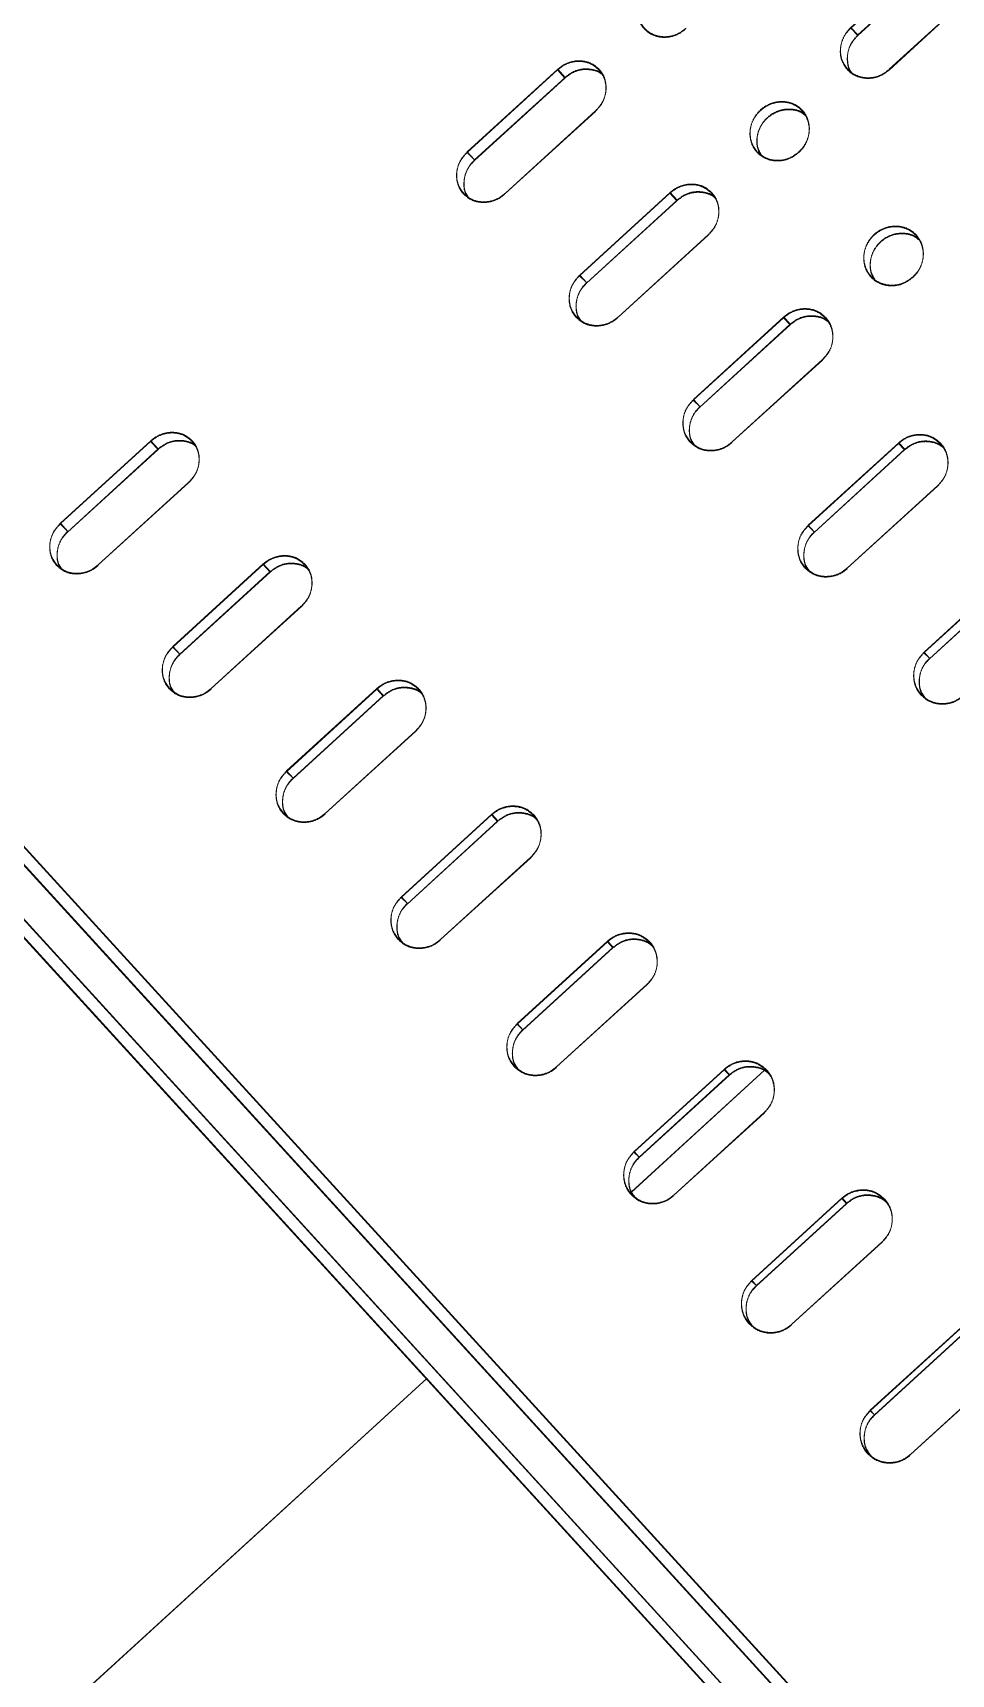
# Model space of a CAD drawing. Header units: millimetres. Extents: x -71377 to 516042, y -145869 to 441446.
# Drawn here: x 216312.8 to 216462.9, y 146059.5 to 146327.6 of the extents above; entities that cross this region are included whole.
import ezdxf

# ---------------------------------------------------------------- set-up
doc = ezdxf.new("R2010")
doc.units = ezdxf.units.MM
doc.header["$LTSCALE"] = 1000
doc.linetypes.add('IMPORT-DASHEDX2 _4_', pattern=[152.4, 101.6, -50.8])
doc.layers.add('05', color=5, linetype='IMPORT-DASHEDX2 _4_', lineweight=5)
doc.layers.add('조경라인_dwg', color=8, linetype='Continuous', lineweight=5)

# ---------------------------------------------------------------- blocks, each defined once
blk = doc.blocks.new('조경라인_dwg-6847807-지반층 배치도')
at = {"layer": '05', "flags": 128}
for points in [[(216462.36, 146340.61), (216447.59, 146327.13), (216446.46, 146328.36), (216461.23, 146341.85), (216462.39, 146340.73), (216447.62, 146327.24), (216446.49, 146328.48), (216461.26, 146341.96), (216462.39, 146340.73)], [(216452.72, 146321.51), (216467.52, 146335.11), (216452.75, 146321.62)], [(216384.98, 146306.71), (216399.75, 146320.2), (216398.55, 146321.52), (216383.78, 146308.03), (216385.01, 146306.83), (216399.78, 146320.31), (216398.58, 146321.63), (216383.81, 146308.14), (216385.01, 146306.83)], [(216404.74, 146314.74), (216390, 146301.36), (216404.77, 146314.85)], [(216423.18, 146294.54), (216408.44, 146281.16), (216423.21, 146294.65)], [(216441.82, 146274.13), (216427.08, 146260.76), (216441.85, 146274.24)], [(216338.28, 146254.05), (216323.54, 146240.68), (216338.31, 146254.16)], [(216460.63, 146253.53), (216445.89, 146240.15), (216460.66, 146253.64)], [(216336.82, 146225.99), (216351.59, 146239.47), (216350.46, 146240.71), (216335.69, 146227.22), (216336.85, 146226.1), (216351.62, 146239.58), (216350.49, 146240.82), (216335.72, 146227.33), (216336.85, 146226.1)], [(216776.32, 145673.61), (216262.36, 146236.35), (216262.08, 146236.08), (216261.84, 146235.79), (216261.63, 146235.5), (216261.48, 146235.21), (216261.38, 146234.95), (216261.35, 146234.72), (216261.37, 146234.52), (216261.45, 146234.37), (216774.5, 145672.62), (216261.48, 146234.49), (216261.4, 146234.63), (216261.38, 146234.83), (216261.42, 146235.06), (216261.51, 146235.33), (216261.66, 146235.61), (216261.87, 146235.9), (216262.11, 146236.19), (216262.39, 146236.46), (216776.28, 145673.49)], [(216356.72, 146233.85), (216341.98, 146220.48), (216356.75, 146233.97)], [(216355.32, 146205.73), (216370.09, 146219.21), (216369.03, 146220.37), (216354.26, 146206.88), (216355.35, 146205.84), (216370.12, 146219.33), (216369.06, 146220.48), (216354.29, 146207), (216355.35, 146205.84)], [(216375.35, 146213.45), (216360.61, 146200.07), (216375.38, 146213.56)], [(216394.17, 146192.84), (216379.43, 146179.47), (216394.2, 146192.95)], [(216392.84, 146164.63), (216407.61, 146178.11), (216406.71, 146179.1), (216391.94, 146165.62), (216392.88, 146164.74), (216407.65, 146178.22), (216406.74, 146179.21), (216391.97, 146165.73), (216392.88, 146164.74)], [(216413.15, 146172.05), (216398.41, 146158.68), (216413.18, 146172.17)], [(216410.59, 146138.17), (216432.36, 146158.12), (216410.62, 146138.28)], [(216411.85, 146143.81), (216426.62, 146157.3), (216425.79, 146158.2), (216411.02, 146144.72), (216411.88, 146143.92), (216426.65, 146157.41), (216425.82, 146158.32), (216411.05, 146144.83), (216411.88, 146143.92)], [(216432.28, 146151.1), (216417.54, 146137.73), (216432.31, 146151.21)], [(216431, 146122.84), (216445.77, 146136.32), (216445.02, 146137.15), (216430.25, 146123.66), (216431.03, 146122.95), (216445.8, 146136.43), (216445.05, 146137.26), (216430.28, 146123.77), (216431.03, 146122.95)], [(216451.55, 146129.99), (216436.81, 146116.62), (216451.58, 146130.1)], [(216450.28, 146101.72), (216465.05, 146115.2), (216464.38, 146115.94), (216449.61, 146102.46), (216450.31, 146101.83), (216465.08, 146115.32), (216464.41, 146116.06), (216449.64, 146102.57), (216450.31, 146101.83)], [(216202.07, 145947.77), (216377.2, 146107.76), (216202.1, 145947.89)], [(216470.95, 146108.74), (216456.21, 146095.37), (216470.98, 146108.86)]]:
    blk.add_lwpolyline(points, dxfattribs=at)
for points in [[(216402.15, 146287.91), (216403.31, 146286.78), (216402.18, 146288.02), (216416.95, 146301.5), (216418.08, 146300.27), (216403.28, 146286.67), (216418.05, 146300.16), (216416.92, 146301.39)], [(216420.72, 146267.57), (216421.81, 146266.53), (216420.76, 146267.68), (216435.52, 146281.17), (216436.58, 146280.01), (216421.78, 146266.41), (216436.55, 146279.9), (216435.49, 146281.05)], [(216317.32, 146247.35), (216318.55, 146246.14), (216317.35, 146247.46), (216332.12, 146260.94), (216333.32, 146259.63), (216318.52, 146246.03), (216333.29, 146259.52), (216332.09, 146260.83)], [(216439.48, 146247.03), (216440.49, 146246.07), (216439.51, 146247.14), (216454.28, 146260.63), (216455.26, 146259.55), (216440.46, 146245.96), (216455.23, 146259.44), (216454.25, 146260.51)], [(216458.4, 146226.3), (216459.34, 146225.42), (216458.43, 146226.41), (216473.2, 146239.9), (216474.11, 146238.91), (216459.31, 146225.31), (216474.08, 146238.8), (216473.17, 146239.79)], [(216279.06, 146227.1), (216279.36, 146227.35), (216279.67, 146227.57), (216279.98, 146227.75), (216280.27, 146227.88), (216280.54, 146227.95), (216280.77, 146227.97), (216280.96, 146227.94), (216281.09, 146227.84), (216768.83, 145693.66), (216281.06, 146227.73), (216280.92, 146227.82), (216280.74, 146227.86), (216280.5, 146227.84), (216280.24, 146227.76), (216279.94, 146227.63), (216279.64, 146227.46), (216279.33, 146227.24), (216279.03, 146226.99), (216767.67, 145691.97)], [(216373.02, 146186.34), (216374.03, 146185.38), (216373.05, 146186.46), (216387.82, 146199.94), (216388.8, 146198.87), (216373.99, 146185.27), (216388.76, 146198.76), (216387.78, 146199.83)]]:
    blk.add_lwpolyline(points, close=True, dxfattribs=at)
at = {"layer": '05'}
for points, knots in [([(216419.51, 146328.22), (216419.06, 146327.88), (216418.16, 146327.2), (216416.52, 146326.77), (216414.89, 146326.87), (216413.43, 146327.51), (216412.31, 146328.6), (216411.65, 146330.04), (216411.52, 146331.65), (216411.95, 146333.26), (216412.67, 146334.36), (216413.19, 146334.88), (216413.32, 146335)], [0, 0, 0, 0, 0.0536882, 0.1073773, 0.1610656, 0.2147544, 0.2684432, 0.3221314, 0.3758196, 0.4295082, 0.4831968, 0.5, 0.5, 0.5, 0.5]), ([(216419.54, 146328.33), (216419.09, 146327.99), (216418.19, 146327.31), (216416.55, 146326.89), (216414.93, 146326.98), (216413.46, 146327.62), (216412.34, 146328.71), (216411.68, 146330.15), (216411.55, 146331.77), (216411.98, 146333.37), (216412.7, 146334.47), (216413.22, 146335), (216413.35, 146335.12)], [0, 0, 0, 0, 0.0536882, 0.1073773, 0.1610656, 0.2147544, 0.2684432, 0.3221314, 0.3758196, 0.4295082, 0.4831968, 0.5, 0.5, 0.5, 0.5]), ([(216445.9, 146321.57), (216445.59, 146321.99), (216444.96, 146322.84), (216444.66, 146324.44), (216444.89, 146326.07), (216445.56, 146327.43), (216446.2, 146328.1), (216446.46, 146328.36)], [0, 0, 0, 0, 0.214693, 0.429385, 0.644078, 0.858772, 1, 1, 1, 1]), ([(216445.93, 146321.68), (216445.62, 146322.1), (216444.99, 146322.95), (216444.69, 146324.56), (216444.92, 146326.18), (216445.59, 146327.54), (216446.24, 146328.21), (216446.49, 146328.48)], [0, 0, 0, 0, 0.214693, 0.429385, 0.644078, 0.858772, 1, 1, 1, 1]), ([(216447.59, 146327.13), (216447.21, 146326.71), (216446.45, 146325.88), (216445.88, 146324.27), (216445.85, 146322.66), (216446.15, 146321.54), (216446.5, 146321.07), (216446.53, 146321.02)], [0, 0, 0, 0, 0.242875, 0.485744, 0.728618, 0.971492, 1, 1, 1, 1]), ([(216447.62, 146327.24), (216447.24, 146326.82), (216446.48, 146325.99), (216445.91, 146324.39), (216445.88, 146322.77), (216446.19, 146321.65), (216446.53, 146321.18), (216446.57, 146321.13)], [0, 0, 0, 0, 0.242875, 0.485744, 0.728618, 0.971492, 1, 1, 1, 1]), ([(216405.33, 146321.5), (216404.94, 146321.85), (216404.17, 146322.53), (216402.6, 146322.97), (216400.97, 146322.88), (216399.56, 146322.33), (216398.84, 146321.75), (216398.55, 146321.52)], [0, 0, 0, 0, 0.214692, 0.429385, 0.644077, 0.858772, 1, 1, 1, 1]), ([(216405.37, 146321.61), (216404.98, 146321.96), (216404.2, 146322.64), (216402.64, 146323.08), (216401, 146322.99), (216399.59, 146322.45), (216398.87, 146321.86), (216398.58, 146321.63)], [0, 0, 0, 0, 0.214692, 0.429385, 0.644077, 0.858772, 1, 1, 1, 1]), ([(216399.75, 146320.2), (216400.2, 146320.54), (216401.1, 146321.22), (216402.74, 146321.66), (216404.35, 146321.54), (216405.41, 146321.16), (216405.83, 146320.8), (216405.85, 146320.77)], [0, 0, 0, 0, 0.245339, 0.490681, 0.736022, 0.981364, 1, 1, 1, 1]), ([(216399.78, 146320.31), (216400.23, 146320.65), (216401.13, 146321.34), (216402.77, 146321.77), (216404.38, 146321.65), (216405.44, 146321.27), (216405.86, 146320.91), (216405.89, 146320.88)], [0, 0, 0, 0, 0.245339, 0.490681, 0.736022, 0.981364, 1, 1, 1, 1]), ([(216404.74, 146314.74), (216405.12, 146315.15), (216405.88, 146315.99), (216406.45, 146317.58), (216406.5, 146319.21), (216406.07, 146320.56), (216405.54, 146321.23), (216405.33, 146321.5)], [0, 0, 0, 0, 0.214692, 0.429387, 0.644079, 0.858773, 1, 1, 1, 1]), ([(216404.77, 146314.85), (216405.15, 146315.26), (216405.91, 146316.1), (216406.49, 146317.69), (216406.53, 146319.32), (216406.11, 146320.68), (216405.58, 146321.35), (216405.37, 146321.61)], [0, 0, 0, 0, 0.214692, 0.429387, 0.644079, 0.858773, 1, 1, 1, 1]), ([(216452.72, 146321.51), (216452.27, 146321.17), (216451.37, 146320.49), (216449.72, 146320.07), (216448.09, 146320.18), (216446.77, 146320.74), (216446.14, 146321.33), (216445.9, 146321.57)], [0, 0, 0, 0, 0.214695, 0.429386, 0.64408, 0.858773, 1, 1, 1, 1]), ([(216452.75, 146321.62), (216452.3, 146321.28), (216451.4, 146320.6), (216449.76, 146320.18), (216448.13, 146320.29), (216446.8, 146320.85), (216446.18, 146321.44), (216445.93, 146321.68)], [0, 0, 0, 0, 0.214695, 0.429386, 0.64408, 0.858773, 1, 1, 1, 1]), ([(216431.69, 146314.88), (216431.98, 146315.14), (216432.75, 146315.7), (216434.16, 146316.25), (216435.82, 146316.31), (216437.36, 146315.83), (216438.62, 146314.85), (216439.44, 146313.49), (216439.75, 146311.9), (216439.5, 146310.26), (216438.83, 146308.93), (216438.2, 146308.28), (216437.95, 146308.02)], [0.5, 0.5, 0.5, 0.5, 0.5368857, 0.5905741, 0.6442619, 0.6979513, 0.75164, 0.8053278, 0.8590166, 0.9127045, 0.966394, 1, 1, 1, 1]), ([(216431.73, 146314.99), (216432.01, 146315.25), (216432.78, 146315.82), (216434.2, 146316.36), (216435.85, 146316.42), (216437.39, 146315.94), (216438.65, 146314.96), (216439.48, 146313.6), (216439.78, 146312.01), (216439.53, 146310.38), (216438.86, 146309.04), (216438.23, 146308.39), (216437.98, 146308.14)], [0.5, 0.5, 0.5, 0.5, 0.5368857, 0.5905741, 0.6442619, 0.6979513, 0.75164, 0.8053278, 0.8590166, 0.9127045, 0.966394, 1, 1, 1, 1]), ([(216437.95, 146308.02), (216437.5, 146307.68), (216436.6, 146307), (216434.96, 146306.58), (216433.32, 146306.69), (216431.85, 146307.34), (216430.71, 146308.45), (216430.04, 146309.9), (216429.91, 146311.52), (216430.33, 146313.14), (216431.04, 146314.24), (216431.56, 146314.76), (216431.69, 146314.88)], [0, 0, 0, 0, 0.0536882, 0.1073772, 0.1610654, 0.2147544, 0.2684432, 0.3221315, 0.3758196, 0.4295083, 0.4831969, 0.5, 0.5, 0.5, 0.5]), ([(216437.98, 146308.14), (216437.53, 146307.79), (216436.63, 146307.11), (216434.99, 146306.7), (216433.35, 146306.8), (216431.88, 146307.45), (216430.74, 146308.56), (216430.07, 146310.01), (216429.94, 146311.63), (216430.36, 146313.25), (216431.07, 146314.35), (216431.59, 146314.87), (216431.73, 146314.99)], [0, 0, 0, 0, 0.0536882, 0.1073772, 0.1610654, 0.2147544, 0.2684432, 0.3221315, 0.3758196, 0.4295083, 0.4831969, 0.5, 0.5, 0.5, 0.5]), ([(216431.81, 146307.51), (216431.59, 146307.89), (216431.13, 146308.73), (216431.04, 146310.29), (216431.45, 146311.9), (216432.38, 146313.33), (216433.71, 146314.4), (216435.3, 146315.01), (216436.93, 146315.06), (216438.23, 146314.73), (216438.79, 146314.25), (216438.96, 146314.11)], [0, 0, 0, 0, 0.100513, 0.221726, 0.342938, 0.464151, 0.585363, 0.706575, 0.827786, 0.949, 1, 1, 1, 1]), ([(216431.84, 146307.62), (216431.63, 146308), (216431.16, 146308.85), (216431.08, 146310.4), (216431.49, 146312.01), (216432.42, 146313.44), (216433.74, 146314.52), (216435.33, 146315.13), (216436.97, 146315.17), (216438.26, 146314.84), (216438.82, 146314.36), (216438.99, 146314.22)], [0, 0, 0, 0, 0.100513, 0.221726, 0.342938, 0.464151, 0.585363, 0.706575, 0.827786, 0.949, 1, 1, 1, 1]), ([(216383.78, 146308.03), (216383.4, 146307.61), (216382.64, 146306.78), (216382.06, 146305.19), (216382.01, 146303.57), (216382.44, 146302.21), (216382.97, 146301.54), (216383.18, 146301.27)], [0, 0, 0, 0, 0.214695, 0.429386, 0.644078, 0.858772, 1, 1, 1, 1]), ([(216383.81, 146308.14), (216383.43, 146307.73), (216382.67, 146306.89), (216382.09, 146305.3), (216382.04, 146303.68), (216382.47, 146302.32), (216383, 146301.65), (216383.21, 146301.38)], [0, 0, 0, 0, 0.214695, 0.429386, 0.644078, 0.858772, 1, 1, 1, 1]), ([(216383.9, 146300.73), (216383.78, 146300.9), (216383.37, 146301.5), (216383.18, 146302.81), (216383.4, 146304.43), (216384.08, 146305.78), (216384.72, 146306.45), (216384.98, 146306.71)], [0, 0, 0, 0, 0.101539, 0.347166, 0.592793, 0.838423, 1, 1, 1, 1]), ([(216383.93, 146300.84), (216383.81, 146301.01), (216383.4, 146301.62), (216383.21, 146302.93), (216383.44, 146304.54), (216384.11, 146305.89), (216384.76, 146306.56), (216385.01, 146306.83)], [0, 0, 0, 0, 0.101539, 0.347166, 0.592793, 0.838423, 1, 1, 1, 1]), ([(216423.74, 146301.34), (216423.35, 146301.69), (216422.56, 146302.38), (216420.99, 146302.83), (216419.35, 146302.75), (216417.93, 146302.21), (216417.21, 146301.63), (216416.92, 146301.39)], [0, 0, 0, 0, 0.214692, 0.429384, 0.644077, 0.858772, 1, 1, 1, 1]), ([(216423.77, 146301.45), (216423.38, 146301.8), (216422.6, 146302.5), (216421.02, 146302.94), (216419.38, 146302.86), (216417.97, 146302.32), (216417.24, 146301.74), (216416.95, 146301.5)], [0, 0, 0, 0, 0.214692, 0.429384, 0.644077, 0.858772, 1, 1, 1, 1]), ([(216383.18, 146301.27), (216383.57, 146300.93), (216384.35, 146300.24), (216385.91, 146299.81), (216387.55, 146299.89), (216388.96, 146300.43), (216389.68, 146301.02), (216389.97, 146301.25)], [0, 0, 0, 0, 0.214692, 0.429384, 0.644077, 0.858772, 1, 1, 1, 1]), ([(216383.21, 146301.38), (216383.6, 146301.04), (216384.38, 146300.35), (216385.94, 146299.92), (216387.58, 146300), (216388.99, 146300.55), (216389.71, 146301.13), (216390, 146301.36)], [0, 0, 0, 0, 0.214692, 0.429384, 0.644077, 0.858772, 1, 1, 1, 1]), ([(216418.05, 146300.16), (216418.5, 146300.5), (216419.4, 146301.18), (216421.05, 146301.6), (216422.66, 146301.48), (216423.75, 146301.08), (216424.19, 146300.69), (216424.23, 146300.65)], [0, 0, 0, 0, 0.242871, 0.485745, 0.728616, 0.971492, 1, 1, 1, 1]), ([(216418.08, 146300.27), (216418.53, 146300.61), (216419.43, 146301.29), (216421.08, 146301.72), (216422.69, 146301.59), (216423.78, 146301.19), (216424.22, 146300.81), (216424.26, 146300.77)], [0, 0, 0, 0, 0.242871, 0.485745, 0.728616, 0.971492, 1, 1, 1, 1]), ([(216423.18, 146294.54), (216423.56, 146294.96), (216424.32, 146295.79), (216424.89, 146297.39), (216424.93, 146299.02), (216424.49, 146300.39), (216423.95, 146301.07), (216423.74, 146301.34)], [0, 0, 0, 0, 0.214691, 0.429387, 0.644078, 0.858773, 1, 1, 1, 1]), ([(216423.21, 146294.65), (216423.59, 146295.07), (216424.35, 146295.9), (216424.92, 146297.5), (216424.96, 146299.14), (216424.52, 146300.5), (216423.99, 146301.18), (216423.77, 146301.45)], [0, 0, 0, 0, 0.214691, 0.429387, 0.644078, 0.858773, 1, 1, 1, 1]), ([(216456.59, 146287.62), (216456.14, 146287.28), (216455.23, 146286.59), (216453.58, 146286.18), (216451.94, 146286.29), (216450.46, 146286.95), (216449.31, 146288.08), (216448.63, 146289.54), (216448.49, 146291.17), (216448.9, 146292.8), (216449.61, 146293.9), (216450.13, 146294.42), (216450.26, 146294.54)], [0, 0, 0, 0, 0.0536882, 0.1073771, 0.1610655, 0.2147545, 0.268443, 0.3221314, 0.3758195, 0.4295083, 0.4831969, 0.5, 0.5, 0.5, 0.5]), ([(216456.62, 146287.73), (216456.17, 146287.39), (216455.27, 146286.71), (216453.62, 146286.29), (216451.97, 146286.41), (216450.49, 146287.07), (216449.34, 146288.19), (216448.66, 146289.65), (216448.52, 146291.28), (216448.93, 146292.91), (216449.64, 146294.01), (216450.17, 146294.53), (216450.3, 146294.65)], [0, 0, 0, 0, 0.0536882, 0.1073771, 0.1610655, 0.2147545, 0.268443, 0.3221314, 0.3758195, 0.4295083, 0.4831969, 0.5, 0.5, 0.5, 0.5]), ([(216450.34, 146287.2), (216450.12, 146287.6), (216449.65, 146288.45), (216449.55, 146290.02), (216449.95, 146291.64), (216450.88, 146293.07), (216452.21, 146294.15), (216453.8, 146294.75), (216455.44, 146294.79), (216456.77, 146294.44), (216457.35, 146293.94), (216457.54, 146293.78)], [0, 0, 0, 0, 0.1013752, 0.2217655, 0.3421569, 0.462548, 0.5829395, 0.7033299, 0.8237198, 0.9441118, 1, 1, 1, 1]), ([(216450.37, 146287.32), (216450.15, 146287.71), (216449.68, 146288.56), (216449.58, 146290.13), (216449.98, 146291.75), (216450.91, 146293.18), (216452.24, 146294.26), (216453.83, 146294.86), (216455.47, 146294.9), (216456.8, 146294.56), (216457.38, 146294.05), (216457.57, 146293.89)], [0, 0, 0, 0, 0.1013752, 0.2217655, 0.3421569, 0.462548, 0.5829395, 0.7033299, 0.8237198, 0.9441118, 1, 1, 1, 1]), ([(216450.26, 146294.54), (216450.55, 146294.8), (216451.32, 146295.36), (216452.74, 146295.9), (216454.4, 146295.96), (216455.95, 146295.47), (216457.22, 146294.48), (216458.06, 146293.11), (216458.38, 146291.5), (216458.13, 146289.86), (216457.47, 146288.52), (216456.83, 146287.87), (216456.59, 146287.62)], [0.5, 0.5, 0.5, 0.5, 0.5368856, 0.5905739, 0.6442621, 0.6979511, 0.7516397, 0.8053279, 0.8590164, 0.9127046, 0.966394, 1, 1, 1, 1]), ([(216450.3, 146294.65), (216450.58, 146294.91), (216451.35, 146295.48), (216452.77, 146296.01), (216454.43, 146296.07), (216455.98, 146295.58), (216457.25, 146294.59), (216458.09, 146293.22), (216458.41, 146291.62), (216458.16, 146289.97), (216457.5, 146288.63), (216456.86, 146287.98), (216456.62, 146287.73)], [0.5, 0.5, 0.5, 0.5, 0.5368856, 0.5905739, 0.6442621, 0.6979511, 0.7516397, 0.8053279, 0.8590164, 0.9127046, 0.966394, 1, 1, 1, 1]), ([(216402.15, 146287.91), (216401.77, 146287.49), (216401.01, 146286.66), (216400.44, 146285.06), (216400.4, 146283.43), (216400.84, 146282.06), (216401.37, 146281.38), (216401.59, 146281.11)], [0, 0, 0, 0, 0.214695, 0.429386, 0.644078, 0.858772, 1, 1, 1, 1]), ([(216402.18, 146288.02), (216401.8, 146287.6), (216401.04, 146286.77), (216400.48, 146285.17), (216400.43, 146283.54), (216400.87, 146282.17), (216401.41, 146281.49), (216401.62, 146281.22)], [0, 0, 0, 0, 0.214695, 0.429386, 0.644078, 0.858772, 1, 1, 1, 1]), ([(216402.27, 146280.6), (216402.13, 146280.79), (216401.7, 146281.42), (216401.49, 146282.76), (216401.71, 146284.38), (216402.38, 146285.74), (216403.03, 146286.41), (216403.28, 146286.67)], [0, 0, 0, 0, 0.11066, 0.353794, 0.596927, 0.840063, 1, 1, 1, 1]), ([(216402.3, 146280.71), (216402.16, 146280.9), (216401.73, 146281.53), (216401.53, 146282.87), (216401.74, 146284.49), (216402.41, 146285.85), (216403.06, 146286.52), (216403.31, 146286.78)], [0, 0, 0, 0, 0.11066, 0.353794, 0.596927, 0.840063, 1, 1, 1, 1]), ([(216401.59, 146281.11), (216401.98, 146280.76), (216402.77, 146280.07), (216404.34, 146279.62), (216405.99, 146279.7), (216407.4, 146280.24), (216408.12, 146280.82), (216408.41, 146281.05)], [0, 0, 0, 0, 0.214692, 0.429384, 0.644077, 0.858772, 1, 1, 1, 1]), ([(216401.62, 146281.22), (216402.01, 146280.88), (216402.8, 146280.18), (216404.37, 146279.73), (216406.02, 146279.81), (216407.43, 146280.35), (216408.16, 146280.93), (216408.44, 146281.16)], [0, 0, 0, 0, 0.214692, 0.429384, 0.644077, 0.858772, 1, 1, 1, 1]), ([(216442.34, 146280.97), (216441.95, 146281.32), (216441.16, 146282.02), (216439.57, 146282.48), (216437.92, 146282.4), (216436.51, 146281.87), (216435.78, 146281.29), (216435.49, 146281.05)], [0, 0, 0, 0, 0.214691, 0.429383, 0.644077, 0.858772, 1, 1, 1, 1]), ([(216442.38, 146281.08), (216441.98, 146281.43), (216441.19, 146282.13), (216439.6, 146282.59), (216437.95, 146282.52), (216436.54, 146281.98), (216435.81, 146281.4), (216435.52, 146281.17)], [0, 0, 0, 0, 0.214691, 0.429383, 0.644077, 0.858772, 1, 1, 1, 1]), ([(216436.55, 146279.9), (216437, 146280.24), (216437.9, 146280.92), (216439.55, 146281.34), (216441.18, 146281.21), (216442.29, 146280.79), (216442.74, 146280.38), (216442.8, 146280.33)], [0, 0, 0, 0, 0.240502, 0.481008, 0.72151, 0.962016, 1, 1, 1, 1]), ([(216436.58, 146280.01), (216437.03, 146280.35), (216437.93, 146281.03), (216439.58, 146281.45), (216441.21, 146281.32), (216442.32, 146280.9), (216442.77, 146280.49), (216442.83, 146280.44)], [0, 0, 0, 0, 0.240502, 0.481008, 0.72151, 0.962016, 1, 1, 1, 1]), ([(216441.85, 146274.24), (216442.23, 146274.66), (216442.99, 146275.49), (216443.55, 146277.1), (216443.58, 146278.74), (216443.13, 146280.12), (216442.59, 146280.81), (216442.38, 146281.08)], [0, 0, 0, 0, 0.214691, 0.429386, 0.644078, 0.858773, 1, 1, 1, 1]), ([(216441.82, 146274.13), (216442.2, 146274.55), (216442.96, 146275.38), (216443.52, 146276.99), (216443.55, 146278.63), (216443.1, 146280.01), (216442.56, 146280.69), (216442.34, 146280.97)], [0, 0, 0, 0, 0.214691, 0.429386, 0.644078, 0.858773, 1, 1, 1, 1]), ([(216420.76, 146267.68), (216420.38, 146267.26), (216419.61, 146266.43), (216419.05, 146264.82), (216419.02, 146263.18), (216419.46, 146261.81), (216420.01, 146261.12), (216420.22, 146260.85)], [0, 0, 0, 0, 0.214695, 0.429386, 0.644079, 0.858773, 1, 1, 1, 1]), ([(216420.72, 146267.57), (216420.34, 146267.15), (216419.58, 146266.32), (216419.02, 146264.71), (216418.99, 146263.07), (216419.43, 146261.69), (216419.97, 146261.01), (216420.19, 146260.74)], [0, 0, 0, 0, 0.214695, 0.429386, 0.644079, 0.858773, 1, 1, 1, 1]), ([(216420.82, 146260.26), (216420.67, 146260.47), (216420.22, 146261.12), (216420, 146262.49), (216420.21, 146264.12), (216420.87, 146265.48), (216421.52, 146266.15), (216421.78, 146266.41)], [0, 0, 0, 0, 0.119414, 0.360154, 0.600895, 0.841637, 1, 1, 1, 1]), ([(216420.85, 146260.37), (216420.7, 146260.58), (216420.25, 146261.23), (216420.03, 146262.6), (216420.24, 146264.23), (216420.91, 146265.59), (216421.55, 146266.26), (216421.81, 146266.53)], [0, 0, 0, 0, 0.119414, 0.360154, 0.600895, 0.841637, 1, 1, 1, 1]), ([(216338.87, 146260.82), (216338.48, 146261.16), (216337.7, 146261.85), (216336.14, 146262.28), (216334.51, 146262.19), (216333.1, 146261.65), (216332.37, 146261.06), (216332.09, 146260.83)], [0, 0, 0, 0, 0.214693, 0.429385, 0.644077, 0.858772, 1, 1, 1, 1]), ([(216338.9, 146260.93), (216338.51, 146261.27), (216337.74, 146261.96), (216336.17, 146262.39), (216334.54, 146262.3), (216333.13, 146261.76), (216332.4, 146261.18), (216332.12, 146260.94)], [0, 0, 0, 0, 0.214693, 0.429385, 0.644077, 0.858772, 1, 1, 1, 1]), ([(216333.29, 146259.52), (216333.74, 146259.86), (216334.63, 146260.54), (216336.28, 146260.97), (216337.88, 146260.86), (216338.95, 146260.48), (216339.36, 146260.11), (216339.39, 146260.08)], [0, 0, 0, 0, 0.245343, 0.490681, 0.736022, 0.981364, 1, 1, 1, 1]), ([(216333.32, 146259.63), (216333.77, 146259.97), (216334.67, 146260.65), (216336.31, 146261.08), (216337.91, 146260.97), (216338.98, 146260.59), (216339.39, 146260.22), (216339.42, 146260.2)], [0, 0, 0, 0, 0.245343, 0.490681, 0.736022, 0.981364, 1, 1, 1, 1]), ([(216338.28, 146254.05), (216338.66, 146254.47), (216339.42, 146255.3), (216339.99, 146256.9), (216340.04, 146258.52), (216339.61, 146259.88), (216339.08, 146260.55), (216338.87, 146260.82)], [0, 0, 0, 0, 0.214695, 0.429387, 0.644079, 0.858773, 1, 1, 1, 1]), ([(216338.31, 146254.16), (216338.69, 146254.58), (216339.45, 146255.41), (216340.02, 146257.01), (216340.07, 146258.63), (216339.64, 146259.99), (216339.11, 146260.66), (216338.9, 146260.93)], [0, 0, 0, 0, 0.214695, 0.429387, 0.644079, 0.858773, 1, 1, 1, 1]), ([(216420.19, 146260.74), (216420.59, 146260.39), (216421.38, 146259.68), (216422.96, 146259.23), (216424.62, 146259.3), (216426.03, 146259.83), (216426.76, 146260.41), (216427.05, 146260.64)], [0, 0, 0, 0, 0.214693, 0.429385, 0.644077, 0.858772, 1, 1, 1, 1]), ([(216420.22, 146260.85), (216420.62, 146260.5), (216421.41, 146259.79), (216423, 146259.34), (216424.65, 146259.41), (216426.07, 146259.94), (216426.79, 146260.52), (216427.08, 146260.76)], [0, 0, 0, 0, 0.214693, 0.429385, 0.644077, 0.858772, 1, 1, 1, 1]), ([(216461.13, 146260.39), (216460.73, 146260.75), (216459.93, 146261.46), (216458.34, 146261.93), (216456.68, 146261.86), (216455.26, 146261.33), (216454.54, 146260.75), (216454.25, 146260.51)], [0, 0, 0, 0, 0.214692, 0.429384, 0.644077, 0.858772, 1, 1, 1, 1]), ([(216461.16, 146260.51), (216460.76, 146260.86), (216459.96, 146261.57), (216458.37, 146262.04), (216456.71, 146261.97), (216455.29, 146261.44), (216454.57, 146260.86), (216454.28, 146260.63)], [0, 0, 0, 0, 0.214692, 0.429384, 0.644077, 0.858772, 1, 1, 1, 1]), ([(216455.23, 146259.44), (216455.68, 146259.78), (216456.58, 146260.46), (216458.24, 146260.87), (216459.87, 146260.74), (216461.01, 146260.3), (216461.48, 146259.87), (216461.56, 146259.8)], [0, 0, 0, 0, 0.238223, 0.47645, 0.714674, 0.9529, 1, 1, 1, 1]), ([(216455.26, 146259.55), (216455.71, 146259.89), (216456.61, 146260.57), (216458.27, 146260.99), (216459.9, 146260.85), (216461.04, 146260.41), (216461.51, 146259.98), (216461.59, 146259.91)], [0, 0, 0, 0, 0.238223, 0.47645, 0.714674, 0.9529, 1, 1, 1, 1]), ([(216460.63, 146253.53), (216461.01, 146253.94), (216461.77, 146254.78), (216462.32, 146256.39), (216462.35, 146258.04), (216461.89, 146259.43), (216461.35, 146260.12), (216461.13, 146260.39)], [0, 0, 0, 0, 0.214692, 0.429386, 0.644078, 0.858773, 1, 1, 1, 1]), ([(216460.66, 146253.64), (216461.04, 146254.06), (216461.8, 146254.89), (216462.36, 146256.5), (216462.38, 146258.15), (216461.92, 146259.54), (216461.38, 146260.23), (216461.16, 146260.51)], [0, 0, 0, 0, 0.214692, 0.429386, 0.644078, 0.858773, 1, 1, 1, 1]), ([(216317.32, 146247.35), (216316.94, 146246.93), (216316.17, 146246.1), (216315.6, 146244.5), (216315.55, 146242.88), (216315.98, 146241.52), (216316.51, 146240.85), (216316.72, 146240.59)], [0, 0, 0, 0, 0.214692, 0.429386, 0.644079, 0.858773, 1, 1, 1, 1]), ([(216317.35, 146247.46), (216316.97, 146247.04), (216316.2, 146246.21), (216315.63, 146244.61), (216315.58, 146242.99), (216316.01, 146241.64), (216316.54, 146240.97), (216316.75, 146240.7)], [0, 0, 0, 0, 0.214692, 0.429386, 0.644079, 0.858773, 1, 1, 1, 1]), ([(216317.47, 146240.15), (216317.35, 146240.33), (216316.94, 146240.93), (216316.75, 146242.24), (216316.97, 146243.85), (216317.64, 146245.21), (216318.29, 146245.88), (216318.55, 146246.14)], [0, 0, 0, 0, 0.101539, 0.347166, 0.592793, 0.838423, 1, 1, 1, 1]), ([(216439.48, 146247.03), (216439.1, 146246.61), (216438.34, 146245.78), (216437.78, 146244.16), (216437.75, 146242.52), (216438.21, 146241.13), (216438.76, 146240.44), (216438.97, 146240.17)], [0, 0, 0, 0, 0.214695, 0.429387, 0.644079, 0.858773, 1, 1, 1, 1]), ([(216439.51, 146247.14), (216439.13, 146246.72), (216438.37, 146245.89), (216437.81, 146244.28), (216437.79, 146242.63), (216438.24, 146241.24), (216438.79, 146240.55), (216439.01, 146240.28)], [0, 0, 0, 0, 0.214695, 0.429387, 0.644079, 0.858773, 1, 1, 1, 1]), ([(216317.44, 146240.04), (216317.32, 146240.22), (216316.9, 146240.82), (216316.72, 146242.13), (216316.94, 146243.74), (216317.61, 146245.1), (216318.26, 146245.76), (216318.52, 146246.03)], [0, 0, 0, 0, 0.101539, 0.347166, 0.592793, 0.838423, 1, 1, 1, 1]), ([(216439.56, 146239.72), (216439.4, 146239.95), (216438.92, 146240.62), (216438.69, 146242.02), (216438.9, 146243.65), (216439.55, 146245.02), (216440.2, 146245.69), (216440.46, 146245.96)], [0, 0, 0, 0, 0.127835, 0.366273, 0.604711, 0.843152, 1, 1, 1, 1]), ([(216439.59, 146239.83), (216439.43, 146240.06), (216438.95, 146240.73), (216438.72, 146242.13), (216438.93, 146243.77), (216439.59, 146245.13), (216440.23, 146245.8), (216440.49, 146246.07)], [0, 0, 0, 0, 0.127835, 0.366273, 0.604711, 0.843152, 1, 1, 1, 1]), ([(216357.28, 146240.66), (216356.89, 146241), (216356.1, 146241.7), (216354.53, 146242.14), (216352.88, 146242.06), (216351.47, 146241.52), (216350.75, 146240.94), (216350.46, 146240.71)], [0, 0, 0, 0, 0.214693, 0.429385, 0.644078, 0.858772, 1, 1, 1, 1]), ([(216357.31, 146240.77), (216356.92, 146241.11), (216356.13, 146241.81), (216354.56, 146242.26), (216352.92, 146242.17), (216351.5, 146241.64), (216350.78, 146241.05), (216350.49, 146240.82)], [0, 0, 0, 0, 0.214693, 0.429385, 0.644078, 0.858772, 1, 1, 1, 1]), ([(216351.59, 146239.47), (216352.04, 146239.81), (216352.94, 146240.49), (216354.59, 146240.92), (216356.2, 146240.8), (216357.29, 146240.4), (216357.72, 146240.01), (216357.77, 146239.97)], [0, 0, 0, 0, 0.242875, 0.485745, 0.728616, 0.971492, 1, 1, 1, 1]), ([(216351.62, 146239.58), (216352.07, 146239.92), (216352.97, 146240.61), (216354.62, 146241.03), (216356.23, 146240.91), (216357.32, 146240.51), (216357.76, 146240.12), (216357.8, 146240.08)], [0, 0, 0, 0, 0.242875, 0.485745, 0.728616, 0.971492, 1, 1, 1, 1]), ([(216356.75, 146233.97), (216357.13, 146234.38), (216357.89, 146235.22), (216358.46, 146236.82), (216358.5, 146238.45), (216358.06, 146239.82), (216357.52, 146240.5), (216357.31, 146240.77)], [0, 0, 0, 0, 0.214695, 0.429387, 0.644078, 0.858773, 1, 1, 1, 1]), ([(216316.72, 146240.59), (216317.11, 146240.24), (216317.88, 146239.56), (216319.45, 146239.12), (216321.09, 146239.21), (216322.5, 146239.75), (216323.22, 146240.33), (216323.51, 146240.57)], [0, 0, 0, 0, 0.214692, 0.429384, 0.644077, 0.858772, 1, 1, 1, 1]), ([(216316.75, 146240.7), (216317.14, 146240.36), (216317.91, 146239.67), (216319.48, 146239.23), (216321.12, 146239.32), (216322.53, 146239.86), (216323.25, 146240.45), (216323.54, 146240.68)], [0, 0, 0, 0, 0.214692, 0.429384, 0.644077, 0.858772, 1, 1, 1, 1]), ([(216356.72, 146233.85), (216357.1, 146234.27), (216357.86, 146235.1), (216358.43, 146236.71), (216358.47, 146238.34), (216358.03, 146239.71), (216357.49, 146240.39), (216357.28, 146240.66)], [0, 0, 0, 0, 0.214695, 0.429387, 0.644078, 0.858773, 1, 1, 1, 1]), ([(216438.97, 146240.17), (216439.37, 146239.81), (216440.17, 146239.1), (216441.77, 146238.63), (216443.43, 146238.7), (216444.85, 146239.22), (216445.57, 146239.81), (216445.86, 146240.04)], [0, 0, 0, 0, 0.214693, 0.429385, 0.644078, 0.858772, 1, 1, 1, 1]), ([(216439.01, 146240.28), (216439.41, 146239.92), (216440.2, 146239.21), (216441.8, 146238.74), (216443.46, 146238.81), (216444.88, 146239.34), (216445.6, 146239.92), (216445.89, 146240.15)], [0, 0, 0, 0, 0.214693, 0.429385, 0.644078, 0.858772, 1, 1, 1, 1]), ([(216335.69, 146227.22), (216335.31, 146226.81), (216334.55, 146225.97), (216333.98, 146224.37), (216333.94, 146222.74), (216334.38, 146221.37), (216334.91, 146220.7), (216335.12, 146220.43)], [0, 0, 0, 0, 0.214691, 0.429386, 0.644078, 0.858772, 1, 1, 1, 1]), ([(216335.72, 146227.33), (216335.34, 146226.92), (216334.58, 146226.08), (216334.01, 146224.48), (216333.97, 146222.85), (216334.41, 146221.49), (216334.94, 146220.81), (216335.16, 146220.54)], [0, 0, 0, 0, 0.214691, 0.429386, 0.644078, 0.858772, 1, 1, 1, 1]), ([(216335.8, 146219.91), (216335.67, 146220.11), (216335.23, 146220.73), (216335.03, 146222.07), (216335.25, 146223.69), (216335.91, 146225.05), (216336.56, 146225.72), (216336.82, 146225.99)], [0, 0, 0, 0, 0.11066, 0.353794, 0.596927, 0.840063, 1, 1, 1, 1]), ([(216335.83, 146220.02), (216335.7, 146220.22), (216335.26, 146220.84), (216335.06, 146222.18), (216335.28, 146223.81), (216335.95, 146225.16), (216336.59, 146225.83), (216336.85, 146226.1)], [0, 0, 0, 0, 0.11066, 0.353794, 0.596927, 0.840063, 1, 1, 1, 1]), ([(216458.4, 146226.3), (216458.02, 146225.88), (216457.26, 146225.05), (216456.71, 146223.43), (216456.69, 146221.78), (216457.15, 146220.38), (216457.71, 146219.69), (216457.93, 146219.41)], [0, 0, 0, 0, 0.214695, 0.429386, 0.644078, 0.858773, 1, 1, 1, 1]), ([(216458.43, 146226.41), (216458.05, 146226), (216457.3, 146225.16), (216456.74, 146223.54), (216456.72, 146221.89), (216457.19, 146220.49), (216457.74, 146219.8), (216457.96, 146219.52)], [0, 0, 0, 0, 0.214695, 0.429386, 0.644078, 0.858773, 1, 1, 1, 1]), ([(216458.47, 146218.99), (216458.29, 146219.25), (216457.8, 146219.94), (216457.55, 146221.36), (216457.75, 146223.01), (216458.4, 146224.38), (216459.05, 146225.05), (216459.31, 146225.31)], [0, 0, 0, 0, 0.1359502, 0.3721691, 0.608389, 0.8446109, 1, 1, 1, 1]), ([(216458.5, 146219.11), (216458.32, 146219.36), (216457.83, 146220.05), (216457.58, 146221.47), (216457.78, 146223.12), (216458.44, 146224.49), (216459.08, 146225.16), (216459.34, 146225.42)], [0, 0, 0, 0, 0.1359502, 0.3721691, 0.608389, 0.8446109, 1, 1, 1, 1]), ([(216335.12, 146220.43), (216335.52, 146220.08), (216336.3, 146219.38), (216337.88, 146218.94), (216339.52, 146219.01), (216340.94, 146219.55), (216341.66, 146220.14), (216341.95, 146220.37)], [0, 0, 0, 0, 0.214692, 0.429384, 0.644077, 0.858772, 1, 1, 1, 1]), ([(216335.16, 146220.54), (216335.55, 146220.19), (216336.33, 146219.49), (216337.91, 146219.05), (216339.56, 146219.13), (216340.97, 146219.66), (216341.69, 146220.25), (216341.98, 146220.48)], [0, 0, 0, 0, 0.214692, 0.429384, 0.644077, 0.858772, 1, 1, 1, 1]), ([(216375.88, 146220.28), (216375.49, 146220.63), (216374.69, 146221.34), (216373.11, 146221.79), (216371.46, 146221.72), (216370.04, 146221.19), (216369.32, 146220.6), (216369.03, 146220.37)], [0, 0, 0, 0, 0.214692, 0.429384, 0.644078, 0.858772, 1, 1, 1, 1]), ([(216375.91, 146220.39), (216375.52, 146220.75), (216374.72, 146221.45), (216373.14, 146221.9), (216371.49, 146221.83), (216370.07, 146221.3), (216369.35, 146220.71), (216369.06, 146220.48)], [0, 0, 0, 0, 0.214692, 0.429384, 0.644078, 0.858772, 1, 1, 1, 1]), ([(216370.09, 146219.21), (216370.53, 146219.55), (216371.43, 146220.24), (216373.09, 146220.65), (216374.71, 146220.52), (216375.83, 146220.1), (216376.28, 146219.7), (216376.34, 146219.64)], [0, 0, 0, 0, 0.240506, 0.481008, 0.72151, 0.962016, 1, 1, 1, 1]), ([(216370.12, 146219.33), (216370.57, 146219.67), (216371.47, 146220.35), (216373.12, 146220.77), (216374.74, 146220.64), (216375.86, 146220.21), (216376.31, 146219.81), (216376.37, 146219.75)], [0, 0, 0, 0, 0.240506, 0.481008, 0.72151, 0.962016, 1, 1, 1, 1]), ([(216375.35, 146213.45), (216375.73, 146213.86), (216376.49, 146214.7), (216377.05, 146216.31), (216377.09, 146217.95), (216376.64, 146219.33), (216376.1, 146220.01), (216375.88, 146220.28)], [0, 0, 0, 0, 0.214695, 0.429386, 0.644078, 0.858773, 1, 1, 1, 1]), ([(216375.38, 146213.56), (216375.76, 146213.97), (216376.52, 146214.81), (216377.09, 146216.42), (216377.12, 146218.06), (216376.67, 146219.44), (216376.13, 146220.12), (216375.91, 146220.39)], [0, 0, 0, 0, 0.214695, 0.429386, 0.644078, 0.858773, 1, 1, 1, 1]), ([(216457.93, 146219.41), (216458.33, 146219.05), (216459.13, 146218.33), (216460.74, 146217.86), (216462.4, 146217.91), (216463.83, 146218.44), (216464.55, 146219.02), (216464.84, 146219.25)], [0, 0, 0, 0, 0.214693, 0.429385, 0.644078, 0.858772, 1, 1, 1, 1]), ([(216457.96, 146219.52), (216458.36, 146219.16), (216459.17, 146218.44), (216460.77, 146217.97), (216462.43, 146218.03), (216463.86, 146218.55), (216464.58, 146219.13), (216464.87, 146219.37)], [0, 0, 0, 0, 0.214693, 0.429385, 0.644078, 0.858772, 1, 1, 1, 1]), ([(216354.26, 146206.88), (216353.88, 146206.47), (216353.12, 146205.63), (216352.56, 146204.03), (216352.52, 146202.39), (216352.97, 146201.01), (216353.51, 146200.32), (216353.73, 146200.05)], [0, 0, 0, 0, 0.214691, 0.429386, 0.644079, 0.858773, 1, 1, 1, 1]), ([(216354.29, 146207), (216353.91, 146206.58), (216353.15, 146205.74), (216352.59, 146204.14), (216352.56, 146202.5), (216353, 146201.12), (216353.54, 146200.44), (216353.76, 146200.16)], [0, 0, 0, 0, 0.214691, 0.429386, 0.644079, 0.858773, 1, 1, 1, 1]), ([(216354.36, 146199.57), (216354.21, 146199.79), (216353.76, 146200.43), (216353.54, 146201.8), (216353.75, 146203.43), (216354.41, 146204.8), (216355.06, 146205.46), (216355.32, 146205.73)], [0, 0, 0, 0, 0.119414, 0.360154, 0.600895, 0.841637, 1, 1, 1, 1]), ([(216354.39, 146199.68), (216354.24, 146199.9), (216353.79, 146200.54), (216353.57, 146201.91), (216353.78, 146203.54), (216354.44, 146204.91), (216355.09, 146205.58), (216355.35, 146205.84)], [0, 0, 0, 0, 0.119414, 0.360154, 0.600895, 0.841637, 1, 1, 1, 1]), ([(216394.67, 146199.71), (216394.27, 146200.06), (216393.47, 146200.78), (216391.87, 146201.24), (216390.22, 146201.17), (216388.8, 146200.64), (216388.07, 146200.06), (216387.78, 146199.83)], [0, 0, 0, 0, 0.214692, 0.429385, 0.644077, 0.858772, 1, 1, 1, 1]), ([(216394.7, 146199.82), (216394.3, 146200.18), (216393.5, 146200.89), (216391.91, 146201.35), (216390.25, 146201.29), (216388.83, 146200.76), (216388.1, 146200.17), (216387.82, 146199.94)], [0, 0, 0, 0, 0.214692, 0.429385, 0.644077, 0.858772, 1, 1, 1, 1]), ([(216353.73, 146200.05), (216354.12, 146199.7), (216354.92, 146199), (216356.5, 146198.54), (216358.15, 146198.61), (216359.57, 146199.14), (216360.3, 146199.73), (216360.58, 146199.96)], [0, 0, 0, 0, 0.214692, 0.429384, 0.644077, 0.858772, 1, 1, 1, 1]), ([(216353.76, 146200.16), (216354.16, 146199.81), (216354.95, 146199.11), (216356.53, 146198.65), (216358.19, 146198.72), (216359.6, 146199.26), (216360.33, 146199.84), (216360.61, 146200.07)], [0, 0, 0, 0, 0.214692, 0.429384, 0.644077, 0.858772, 1, 1, 1, 1]), ([(216388.76, 146198.76), (216389.21, 146199.1), (216390.11, 146199.78), (216391.77, 146200.19), (216393.41, 146200.05), (216394.54, 146199.61), (216395.01, 146199.19), (216395.09, 146199.11)], [0, 0, 0, 0, 0.2382271, 0.4764499, 0.7146739, 0.9529002, 1, 1, 1, 1]), ([(216388.8, 146198.87), (216389.25, 146199.21), (216390.15, 146199.89), (216391.81, 146200.3), (216393.44, 146200.16), (216394.57, 146199.72), (216395.05, 146199.3), (216395.12, 146199.23)], [0, 0, 0, 0, 0.2382271, 0.4764499, 0.7146739, 0.9529002, 1, 1, 1, 1]), ([(216394.17, 146192.84), (216394.55, 146193.26), (216395.31, 146194.09), (216395.86, 146195.71), (216395.89, 146197.36), (216395.43, 146198.74), (216394.88, 146199.44), (216394.67, 146199.71)], [0, 0, 0, 0, 0.214695, 0.429386, 0.644078, 0.858773, 1, 1, 1, 1]), ([(216394.2, 146192.95), (216394.58, 146193.37), (216395.34, 146194.21), (216395.89, 146195.82), (216395.92, 146197.47), (216395.46, 146198.86), (216394.91, 146199.55), (216394.7, 146199.82)], [0, 0, 0, 0, 0.214695, 0.429386, 0.644078, 0.858773, 1, 1, 1, 1]), ([(216373.02, 146186.34), (216372.64, 146185.93), (216371.88, 146185.09), (216371.32, 146183.48), (216371.29, 146181.83), (216371.75, 146180.45), (216372.29, 146179.75), (216372.51, 146179.48)], [0, 0, 0, 0, 0.214692, 0.429387, 0.644079, 0.858773, 1, 1, 1, 1]), ([(216373.05, 146186.46), (216372.67, 146186.04), (216371.91, 146185.2), (216371.35, 146183.59), (216371.32, 146181.94), (216371.78, 146180.56), (216372.33, 146179.87), (216372.54, 146179.59)], [0, 0, 0, 0, 0.214692, 0.429387, 0.644079, 0.858773, 1, 1, 1, 1]), ([(216373.1, 146179.03), (216372.93, 146179.27), (216372.46, 146179.93), (216372.23, 146181.33), (216372.43, 146182.97), (216373.09, 146184.34), (216373.74, 146185.01), (216373.99, 146185.27)], [0, 0, 0, 0, 0.127834, 0.366272, 0.604711, 0.843151, 1, 1, 1, 1]), ([(216373.13, 146179.14), (216372.96, 146179.38), (216372.49, 146180.05), (216372.26, 146181.44), (216372.46, 146183.08), (216373.12, 146184.45), (216373.77, 146185.12), (216374.03, 146185.38)], [0, 0, 0, 0, 0.127834, 0.366272, 0.604711, 0.843151, 1, 1, 1, 1]), ([(216372.51, 146179.48), (216372.91, 146179.13), (216373.71, 146178.41), (216375.3, 146177.95), (216376.96, 146178.01), (216378.38, 146178.54), (216379.11, 146179.12), (216379.4, 146179.35)], [0, 0, 0, 0, 0.214692, 0.429384, 0.644078, 0.858772, 1, 1, 1, 1]), ([(216372.54, 146179.59), (216372.94, 146179.24), (216373.74, 146178.53), (216375.34, 146178.06), (216376.99, 146178.12), (216378.42, 146178.65), (216379.14, 146179.24), (216379.43, 146179.47)], [0, 0, 0, 0, 0.214692, 0.429384, 0.644078, 0.858772, 1, 1, 1, 1]), ([(216413.62, 146178.95), (216413.22, 146179.31), (216412.41, 146180.03), (216410.81, 146180.5), (216409.15, 146180.44), (216407.72, 146179.92), (216407, 146179.33), (216406.71, 146179.1)], [0, 0, 0, 0, 0.214692, 0.429385, 0.644078, 0.858772, 1, 1, 1, 1]), ([(216413.65, 146179.06), (216413.25, 146179.42), (216412.44, 146180.14), (216410.84, 146180.61), (216409.18, 146180.56), (216407.75, 146180.03), (216407.03, 146179.45), (216406.74, 146179.21)], [0, 0, 0, 0, 0.214692, 0.429385, 0.644078, 0.858772, 1, 1, 1, 1]), ([(216407.61, 146178.11), (216408.06, 146178.45), (216408.97, 146179.13), (216410.63, 146179.54), (216412.27, 146179.4), (216413.43, 146178.93), (216413.92, 146178.49), (216414.01, 146178.4)], [0, 0, 0, 0, 0.23603, 0.472056, 0.708083, 0.944111, 1, 1, 1, 1]), ([(216407.65, 146178.22), (216408.1, 146178.56), (216409, 146179.24), (216410.66, 146179.65), (216412.3, 146179.51), (216413.46, 146179.05), (216413.95, 146178.6), (216414.04, 146178.52)], [0, 0, 0, 0, 0.23603, 0.472056, 0.708083, 0.944111, 1, 1, 1, 1]), ([(216413.15, 146172.05), (216413.53, 146172.47), (216414.28, 146173.31), (216414.84, 146174.93), (216414.85, 146176.58), (216414.39, 146177.98), (216413.84, 146178.68), (216413.62, 146178.95)], [0, 0, 0, 0, 0.214695, 0.429386, 0.644078, 0.858773, 1, 1, 1, 1]), ([(216413.18, 146172.17), (216413.56, 146172.58), (216414.32, 146173.42), (216414.87, 146175.04), (216414.88, 146176.7), (216414.42, 146178.09), (216413.87, 146178.79), (216413.65, 146179.06)], [0, 0, 0, 0, 0.214695, 0.429386, 0.644078, 0.858773, 1, 1, 1, 1]), ([(216391.97, 146165.73), (216391.59, 146165.31), (216390.83, 146164.48), (216390.28, 146162.86), (216390.26, 146161.2), (216390.72, 146159.81), (216391.28, 146159.11), (216391.5, 146158.84)], [0, 0, 0, 0, 0.214692, 0.429386, 0.644079, 0.858773, 1, 1, 1, 1]), ([(216391.94, 146165.62), (216391.56, 146165.2), (216390.8, 146164.36), (216390.25, 146162.75), (216390.23, 146161.09), (216390.69, 146159.7), (216391.24, 146159), (216391.46, 146158.72)], [0, 0, 0, 0, 0.214692, 0.429386, 0.644079, 0.858773, 1, 1, 1, 1]), ([(216392, 146158.31), (216391.82, 146158.56), (216391.33, 146159.25), (216391.09, 146160.67), (216391.29, 146162.32), (216391.94, 146163.69), (216392.59, 146164.36), (216392.84, 146164.63)], [0, 0, 0, 0, 0.1359502, 0.3721691, 0.608389, 0.8446109, 1, 1, 1, 1]), ([(216392.04, 146158.42), (216391.86, 146158.67), (216391.36, 146159.36), (216391.12, 146160.79), (216391.32, 146162.43), (216391.97, 146163.8), (216392.62, 146164.47), (216392.88, 146164.74)], [0, 0, 0, 0, 0.1359502, 0.3721691, 0.608389, 0.8446109, 1, 1, 1, 1]), ([(216391.46, 146158.72), (216391.87, 146158.36), (216392.67, 146157.65), (216394.27, 146157.17), (216395.94, 146157.23), (216397.36, 146157.75), (216398.09, 146158.34), (216398.38, 146158.57)], [0, 0, 0, 0, 0.214692, 0.429385, 0.644077, 0.858772, 1, 1, 1, 1]), ([(216391.5, 146158.84), (216391.9, 146158.48), (216392.7, 146157.76), (216394.3, 146157.28), (216395.97, 146157.34), (216397.39, 146157.87), (216398.12, 146158.45), (216398.41, 146158.68)], [0, 0, 0, 0, 0.214692, 0.429385, 0.644077, 0.858772, 1, 1, 1, 1]), ([(216432.73, 146158.02), (216432.32, 146158.39), (216431.51, 146159.11), (216429.9, 146159.59), (216428.23, 146159.54), (216426.81, 146159.02), (216426.08, 146158.43), (216425.79, 146158.2)], [0, 0, 0, 0, 0.214692, 0.429385, 0.644077, 0.858772, 1, 1, 1, 1]), ([(216432.76, 146158.14), (216432.35, 146158.5), (216431.54, 146159.22), (216429.93, 146159.71), (216428.26, 146159.65), (216426.84, 146159.13), (216426.11, 146158.55), (216425.82, 146158.32)], [0, 0, 0, 0, 0.214692, 0.429385, 0.644077, 0.858772, 1, 1, 1, 1]), ([(216426.62, 146157.3), (216427.07, 146157.64), (216427.97, 146158.32), (216429.64, 146158.72), (216431.29, 146158.57), (216432.47, 146158.09), (216432.98, 146157.62), (216433.09, 146157.52)], [0, 0, 0, 0, 0.233908, 0.467812, 0.701717, 0.935624, 1, 1, 1, 1]), ([(216426.65, 146157.41), (216427.1, 146157.75), (216428, 146158.43), (216429.67, 146158.83), (216431.32, 146158.68), (216432.5, 146158.2), (216433.01, 146157.74), (216433.12, 146157.64)], [0, 0, 0, 0, 0.233908, 0.467812, 0.701717, 0.935624, 1, 1, 1, 1]), ([(216432.28, 146151.1), (216432.66, 146151.52), (216433.42, 146152.35), (216433.96, 146153.98), (216433.97, 146155.64), (216433.5, 146157.05), (216432.95, 146157.75), (216432.73, 146158.02)], [0, 0, 0, 0, 0.214695, 0.429386, 0.644078, 0.858773, 1, 1, 1, 1]), ([(216432.31, 146151.21), (216432.69, 146151.63), (216433.45, 146152.47), (216433.99, 146154.09), (216434.01, 146155.75), (216433.54, 146157.16), (216432.98, 146157.86), (216432.76, 146158.14)], [0, 0, 0, 0, 0.214695, 0.429386, 0.644078, 0.858773, 1, 1, 1, 1]), ([(216411.02, 146144.72), (216410.64, 146144.3), (216409.88, 146143.46), (216409.34, 146141.84), (216409.32, 146140.18), (216409.79, 146138.78), (216410.35, 146138.07), (216410.57, 146137.8)], [0, 0, 0, 0, 0.214692, 0.429386, 0.644078, 0.858773, 1, 1, 1, 1]), ([(216411.05, 146144.83), (216410.68, 146144.41), (216409.92, 146143.57), (216409.37, 146141.95), (216409.36, 146140.29), (216409.82, 146138.89), (216410.38, 146138.19), (216410.6, 146137.91)], [0, 0, 0, 0, 0.214692, 0.429386, 0.644078, 0.858773, 1, 1, 1, 1]), ([(216411.07, 146137.42), (216410.87, 146137.69), (216410.36, 146138.4), (216410.1, 146139.85), (216410.3, 146141.5), (216410.95, 146142.88), (216411.59, 146143.55), (216411.85, 146143.81)], [0, 0, 0, 0, 0.143788, 0.377865, 0.611942, 0.846021, 1, 1, 1, 1]), ([(216411.1, 146137.53), (216410.9, 146137.8), (216410.39, 146138.51), (216410.13, 146139.96), (216410.33, 146141.61), (216410.98, 146142.99), (216411.63, 146143.66), (216411.88, 146143.92)], [0, 0, 0, 0, 0.143788, 0.377865, 0.611942, 0.846021, 1, 1, 1, 1]), ([(216410.57, 146137.8), (216410.98, 146137.43), (216411.79, 146136.71), (216413.4, 146136.23), (216415.07, 146136.28), (216416.5, 146136.8), (216417.22, 146137.38), (216417.51, 146137.61)], [0, 0, 0, 0, 0.214692, 0.429384, 0.644077, 0.858772, 1, 1, 1, 1]), ([(216410.6, 146137.91), (216411.01, 146137.55), (216411.82, 146136.82), (216413.43, 146136.34), (216415.1, 146136.39), (216416.53, 146136.91), (216417.25, 146137.49), (216417.54, 146137.73)], [0, 0, 0, 0, 0.214692, 0.429384, 0.644077, 0.858772, 1, 1, 1, 1]), ([(216451.98, 146136.94), (216451.57, 146137.31), (216450.75, 146138.04), (216449.14, 146138.53), (216447.46, 146138.48), (216446.03, 146137.96), (216445.31, 146137.38), (216445.02, 146137.15)], [0, 0, 0, 0, 0.214692, 0.429385, 0.644077, 0.858772, 1, 1, 1, 1]), ([(216452.01, 146137.05), (216451.6, 146137.42), (216450.78, 146138.15), (216449.17, 146138.64), (216447.49, 146138.59), (216446.07, 146138.07), (216445.34, 146137.49), (216445.05, 146137.26)], [0, 0, 0, 0, 0.214692, 0.429385, 0.644077, 0.858772, 1, 1, 1, 1]), ([(216445.77, 146136.32), (216446.22, 146136.66), (216447.12, 146137.34), (216448.8, 146137.74), (216450.45, 146137.58), (216451.66, 146137.09), (216452.18, 146136.6), (216452.31, 146136.49)], [0, 0, 0, 0, 0.231854, 0.463704, 0.695555, 0.927408, 1, 1, 1, 1]), ([(216445.8, 146136.43), (216446.25, 146136.77), (216447.16, 146137.45), (216448.83, 146137.85), (216450.48, 146137.7), (216451.69, 146137.2), (216452.21, 146136.71), (216452.34, 146136.6)], [0, 0, 0, 0, 0.231854, 0.463704, 0.695555, 0.927408, 1, 1, 1, 1]), ([(216451.55, 146129.99), (216451.93, 146130.41), (216452.69, 146131.25), (216453.23, 146132.87), (216453.24, 146134.55), (216452.76, 146135.96), (216452.2, 146136.66), (216451.98, 146136.94)], [0, 0, 0, 0, 0.214695, 0.429386, 0.644078, 0.858773, 1, 1, 1, 1]), ([(216451.58, 146130.1), (216451.96, 146130.52), (216452.72, 146131.36), (216453.26, 146132.99), (216453.27, 146134.66), (216452.79, 146136.07), (216452.23, 146136.77), (216452.01, 146137.05)], [0, 0, 0, 0, 0.214695, 0.429386, 0.644078, 0.858773, 1, 1, 1, 1]), ([(216430.25, 146123.66), (216429.87, 146123.24), (216429.11, 146122.4), (216428.57, 146120.78), (216428.56, 146119.11), (216429.04, 146117.7), (216429.6, 146116.99), (216429.82, 146116.71)], [0, 0, 0, 0, 0.214692, 0.429386, 0.644078, 0.858773, 1, 1, 1, 1]), ([(216430.28, 146123.77), (216429.9, 146123.35), (216429.14, 146122.52), (216428.6, 146120.89), (216428.59, 146119.22), (216429.07, 146117.81), (216429.63, 146117.1), (216429.85, 146116.82)], [0, 0, 0, 0, 0.214692, 0.429386, 0.644078, 0.858773, 1, 1, 1, 1]), ([(216430.27, 146116.37), (216430.06, 146116.66), (216429.53, 146117.39), (216429.26, 146118.86), (216429.45, 146120.52), (216430.1, 146121.9), (216430.75, 146122.57), (216431, 146122.84)], [0, 0, 0, 0, 0.151373, 0.3833758, 0.6153793, 0.8473846, 1, 1, 1, 1]), ([(216430.3, 146116.48), (216430.09, 146116.77), (216429.57, 146117.5), (216429.29, 146118.98), (216429.48, 146120.64), (216430.13, 146122.01), (216430.78, 146122.68), (216431.03, 146122.95)], [0, 0, 0, 0, 0.151373, 0.3833758, 0.6153793, 0.8473846, 1, 1, 1, 1]), ([(216429.82, 146116.71), (216430.23, 146116.35), (216431.05, 146115.62), (216432.66, 146115.13), (216434.34, 146115.17), (216435.77, 146115.69), (216436.49, 146116.27), (216436.78, 146116.51)], [0, 0, 0, 0, 0.214692, 0.429384, 0.644077, 0.858772, 1, 1, 1, 1]), ([(216429.85, 146116.82), (216430.26, 146116.46), (216431.08, 146115.73), (216432.69, 146115.24), (216434.37, 146115.28), (216435.8, 146115.8), (216436.53, 146116.39), (216436.81, 146116.62)], [0, 0, 0, 0, 0.214692, 0.429384, 0.644077, 0.858772, 1, 1, 1, 1]), ([(216449.61, 146102.46), (216449.23, 146102.04), (216448.47, 146101.2), (216447.93, 146099.57), (216447.93, 146097.9), (216448.41, 146096.48), (216448.98, 146095.77), (216449.2, 146095.49)], [0, 0, 0, 0, 0.214692, 0.429386, 0.644079, 0.858774, 1, 1, 1, 1]), ([(216449.64, 146102.57), (216449.26, 146102.15), (216448.5, 146101.31), (216447.96, 146099.68), (216447.96, 146098.01), (216448.44, 146096.59), (216449.01, 146095.88), (216449.23, 146095.6)], [0, 0, 0, 0, 0.214692, 0.429386, 0.644079, 0.858774, 1, 1, 1, 1]), ([(216449.6, 146095.18), (216449.38, 146095.48), (216448.84, 146096.24), (216448.55, 146097.74), (216448.73, 146099.4), (216449.38, 146100.78), (216450.03, 146101.45), (216450.28, 146101.72)], [0, 0, 0, 0, 0.158726, 0.388719, 0.618712, 0.848707, 1, 1, 1, 1]), ([(216449.64, 146095.29), (216449.41, 146095.6), (216448.87, 146096.35), (216448.58, 146097.85), (216448.77, 146099.52), (216449.41, 146100.89), (216450.06, 146101.57), (216450.31, 146101.83)], [0, 0, 0, 0, 0.158726, 0.388719, 0.618712, 0.848707, 1, 1, 1, 1]), ([(216449.2, 146095.49), (216449.61, 146095.12), (216450.43, 146094.39), (216452.06, 146093.89), (216453.74, 146093.93), (216455.17, 146094.44), (216455.9, 146095.03), (216456.18, 146095.26)], [0, 0, 0, 0, 0.214692, 0.429384, 0.644077, 0.858772, 1, 1, 1, 1]), ([(216449.23, 146095.6), (216449.64, 146095.23), (216450.46, 146094.5), (216452.09, 146094), (216453.77, 146094.04), (216455.2, 146094.56), (216455.93, 146095.14), (216456.21, 146095.37)], [0, 0, 0, 0, 0.214692, 0.429384, 0.644077, 0.858772, 1, 1, 1, 1])]:
    blk.add_open_spline(points, degree=3, knots=knots, dxfattribs=at)

msp = doc.modelspace()

# ---------------------------------------------------------------- block references
at = {"layer": '조경라인_dwg', "rotation": 8.537736462515947e-07}
msp.add_blockref('조경라인_dwg-6847807-지반층 배치도', (0, 0), dxfattribs=at)

doc.saveas('drawing.dxf')
